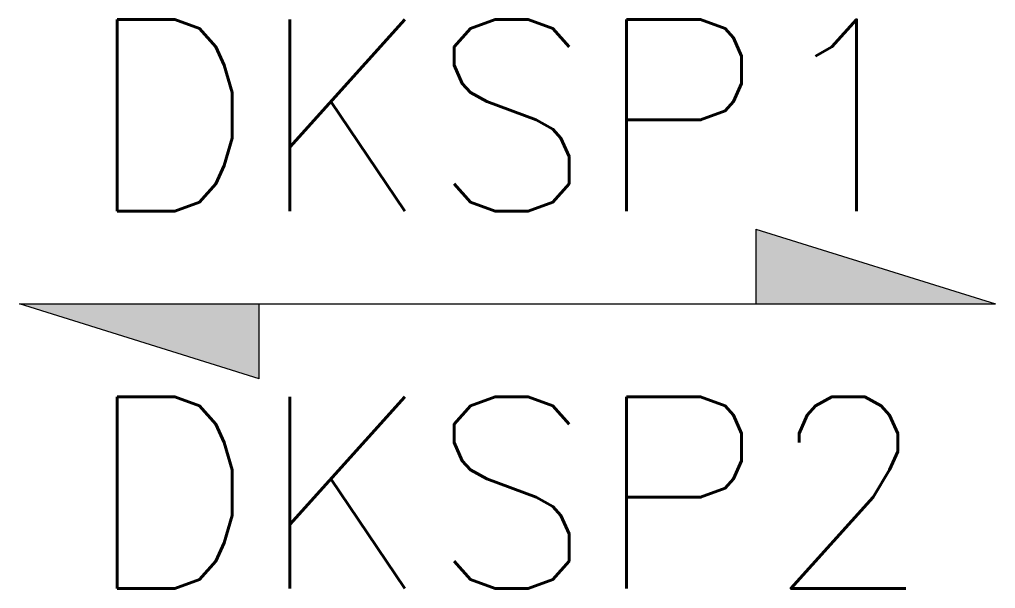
# Model space of a CAD drawing. Extents: x -0.259 to 0.259, y -0.151 to 0.151.
import ezdxf
from ezdxf.enums import TextEntityAlignment as Align

# ---------------------------------------------------------------- set-up
doc = ezdxf.new("R2010")
doc.units = 0
doc.header["$MEASUREMENT"] = 0
doc.layers.get('0').update_dxf_attribs({"linetype": 'CONTINUOUS'})
doc.styles.get("Standard").update_dxf_attribs({"font": 'SIMPLEX.SHX'})

msp = doc.modelspace()

# ---------------------------------------------------------------- linework, layer by layer
at = {"color": 0}
for p, q in [((0.13158, 0.03962), (0.13158, 0)), ((0.13158, 0.03962), (0.25858, 0)), ((-0.25858, 0), (0.25858, 0)), ((-0.13158, -0.03962), (-0.25858, 0)), ((-0.13158, -0.03962), (-0.13158, 0))]:
    msp.add_line(p, q, dxfattribs=at)
for points in [[(0.25858, 0), (0.13158, 0), (0.13158, 0.03962)], [(-0.25858, 0), (-0.13158, 0), (-0.13158, -0.03962)]]:
    msp.add_solid(points, dxfattribs=at)

# ---------------------------------------------------------------- texts
for tag, text, p in [('DKSP1', 'DECK', (0, 0.1)), ('DKSP2', 'SPAN', (0, -0.1))]:
    msp.add_attdef(tag, text=text, height=0.101562).set_placement(p, align=Align.MIDDLE)

doc.saveas('drawing.dxf')
